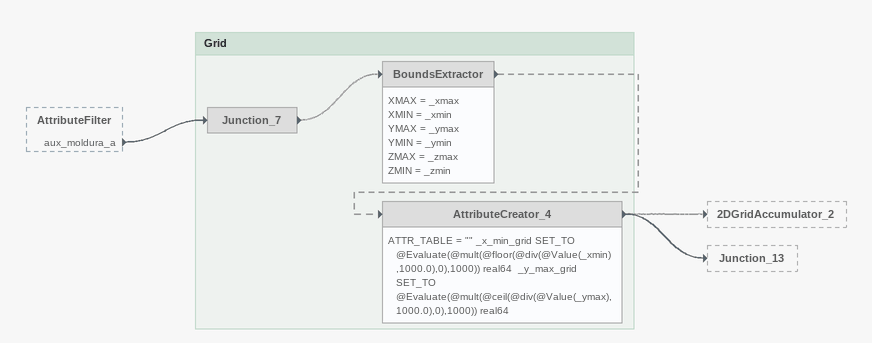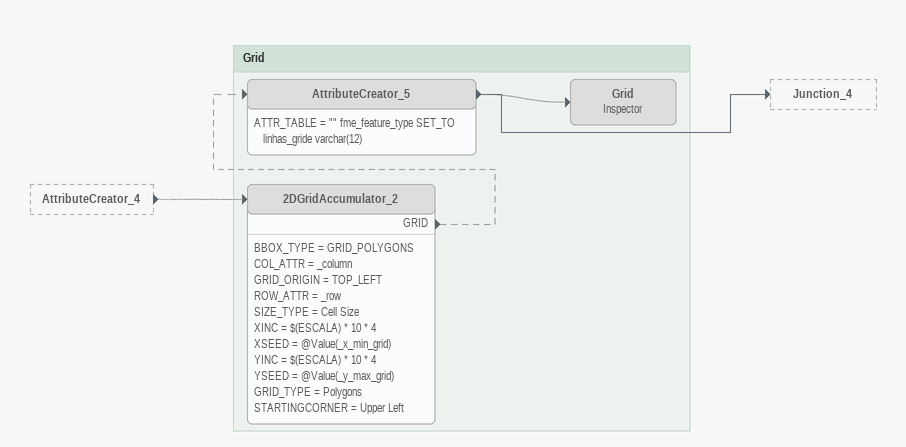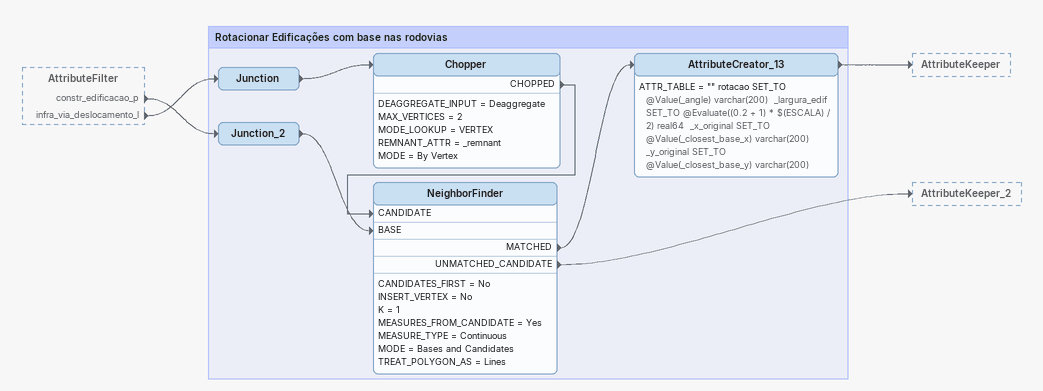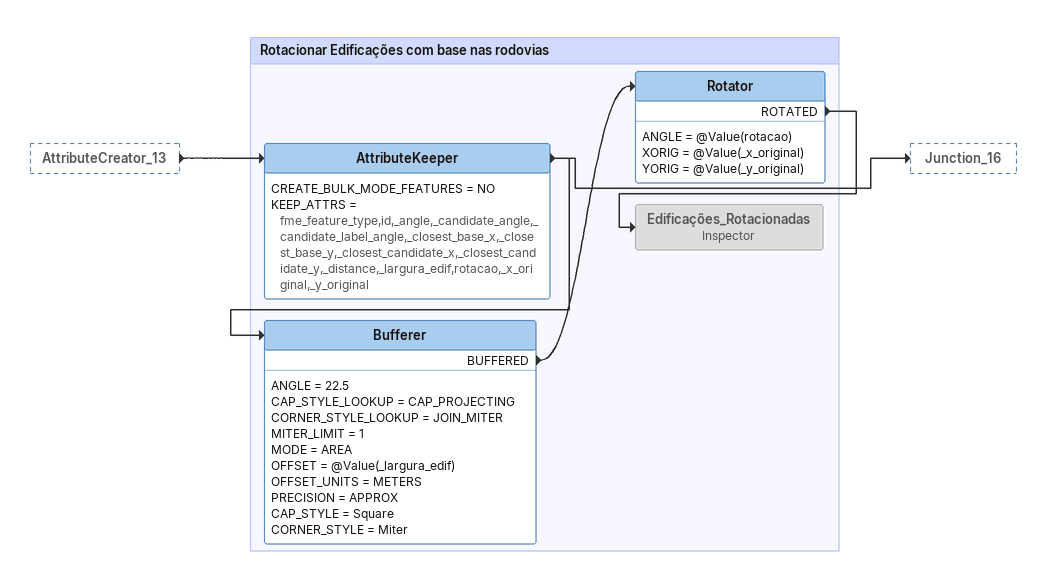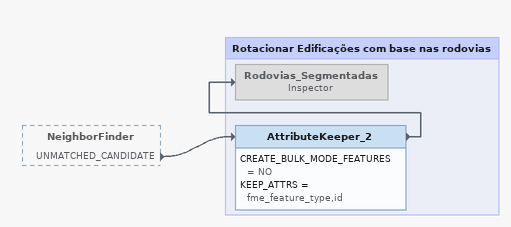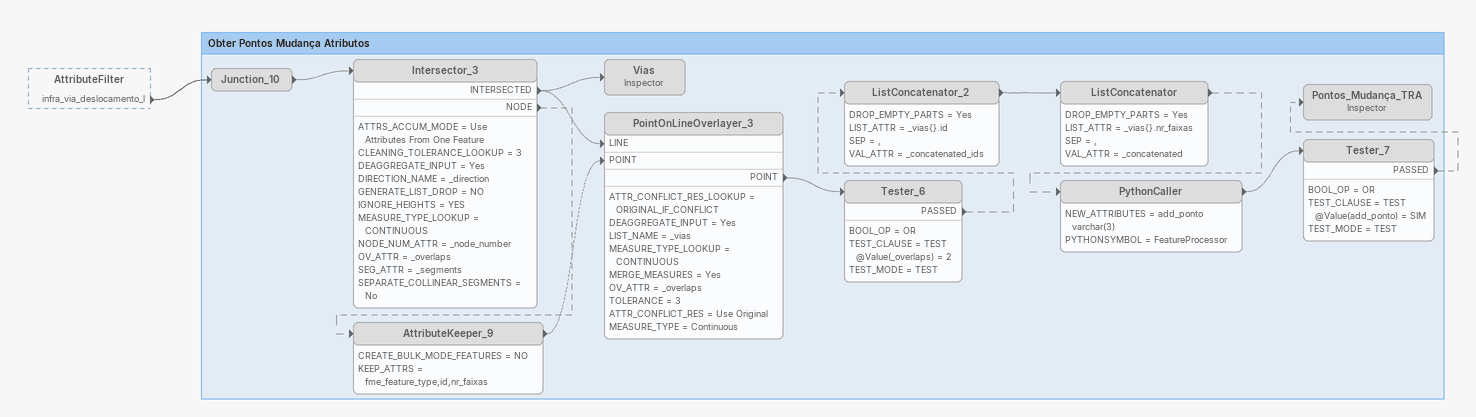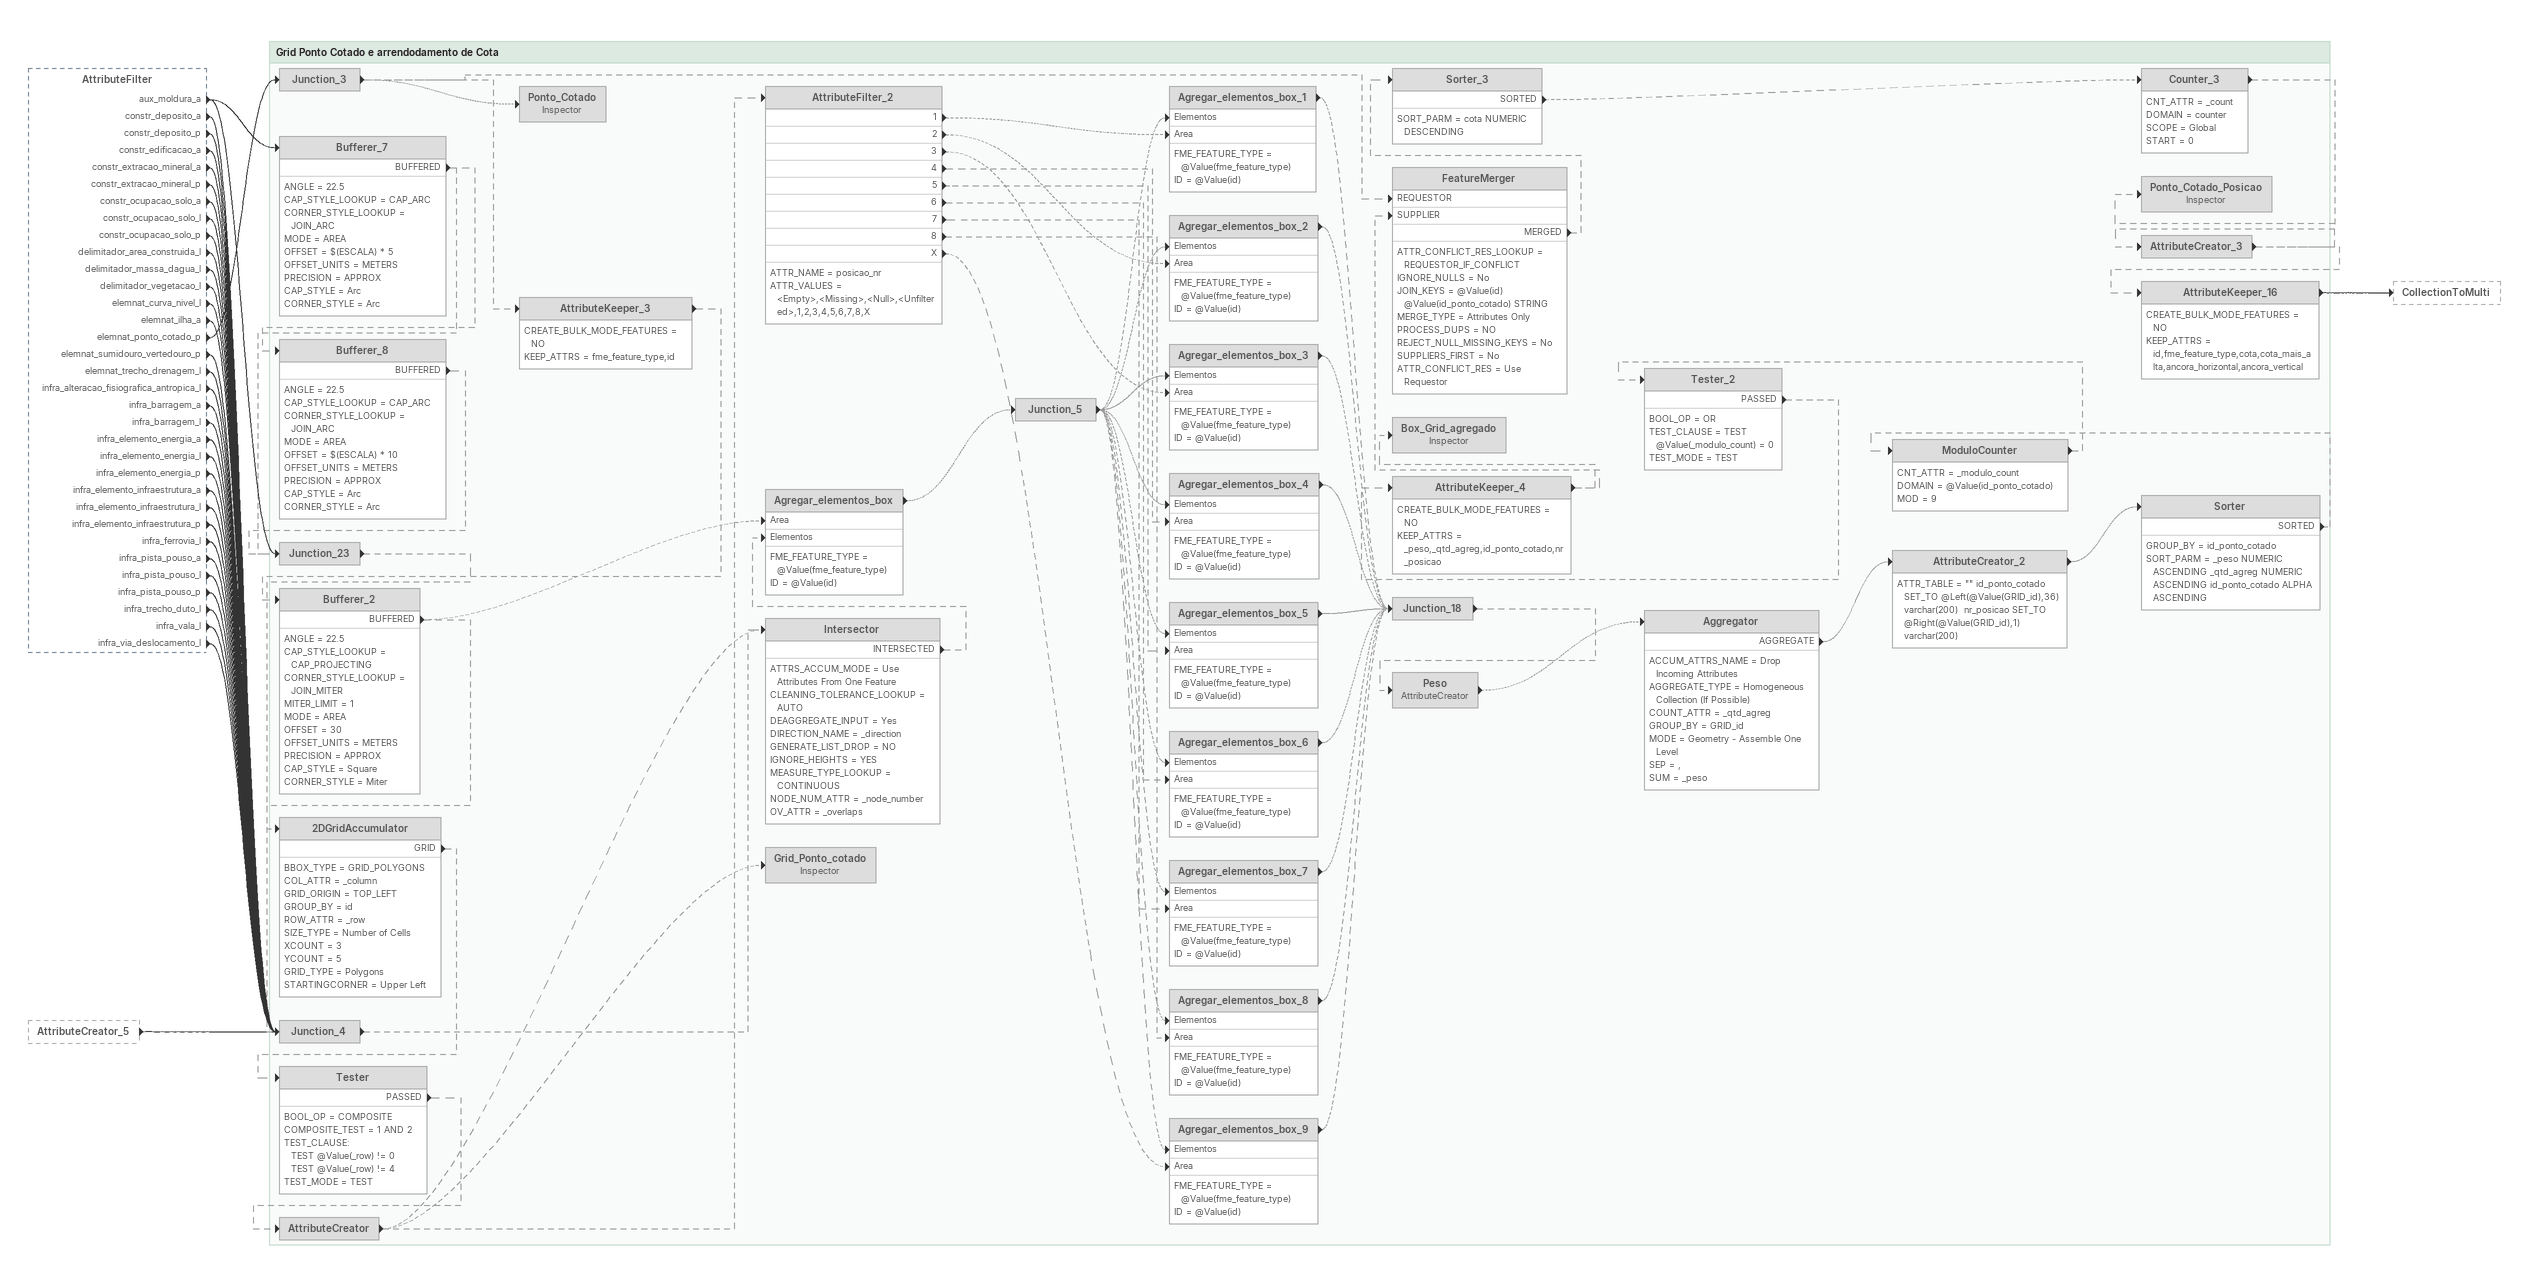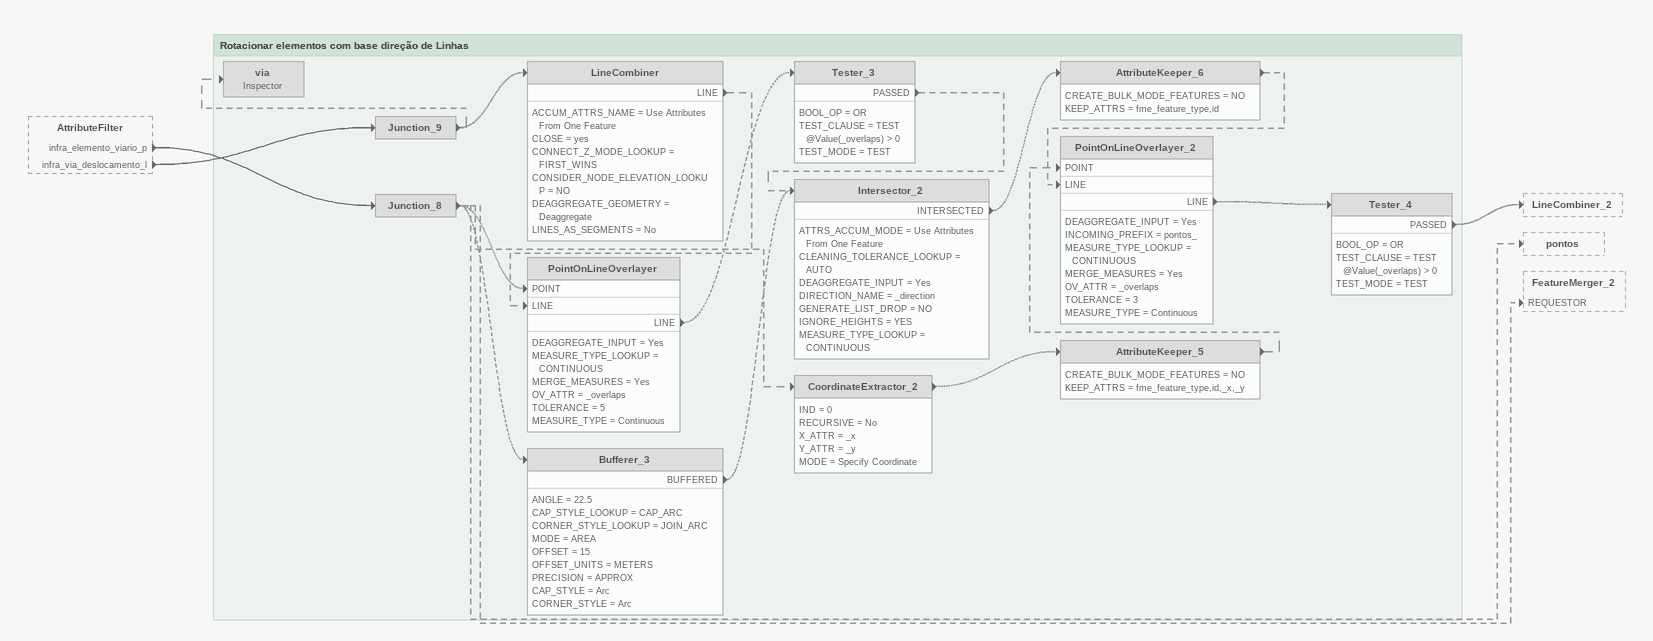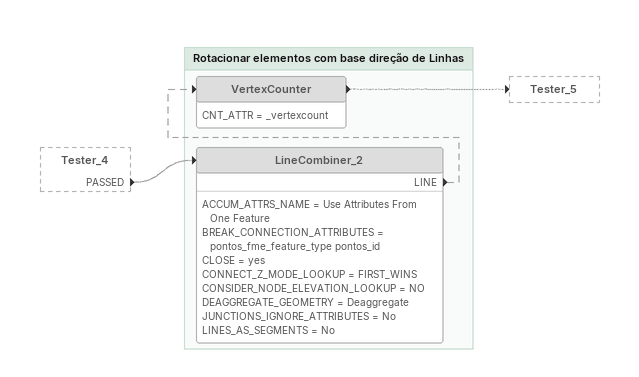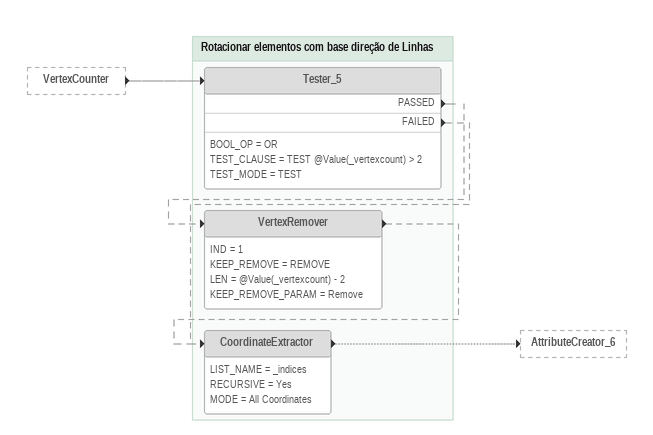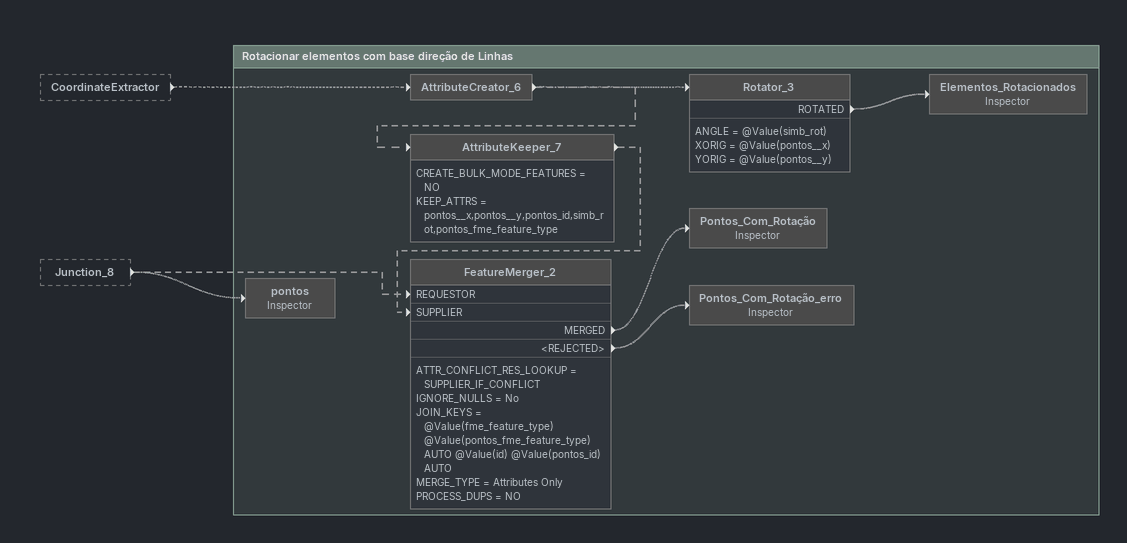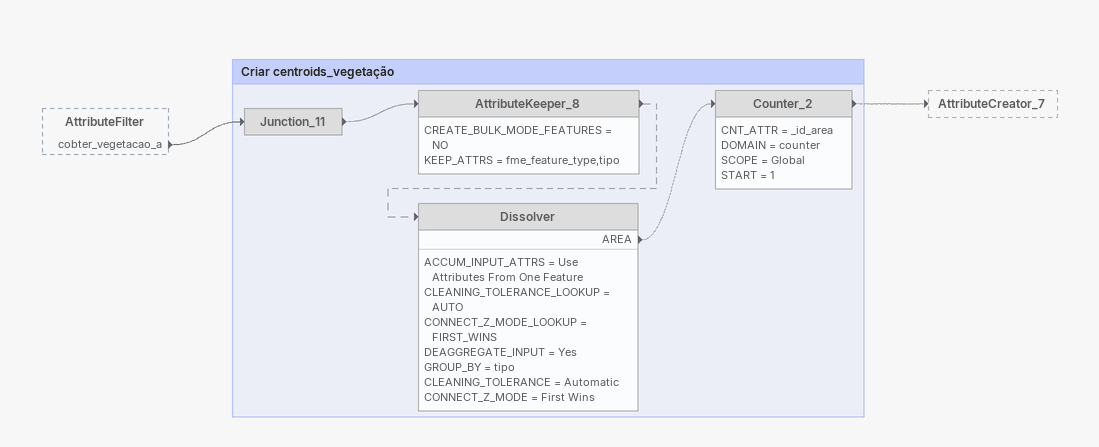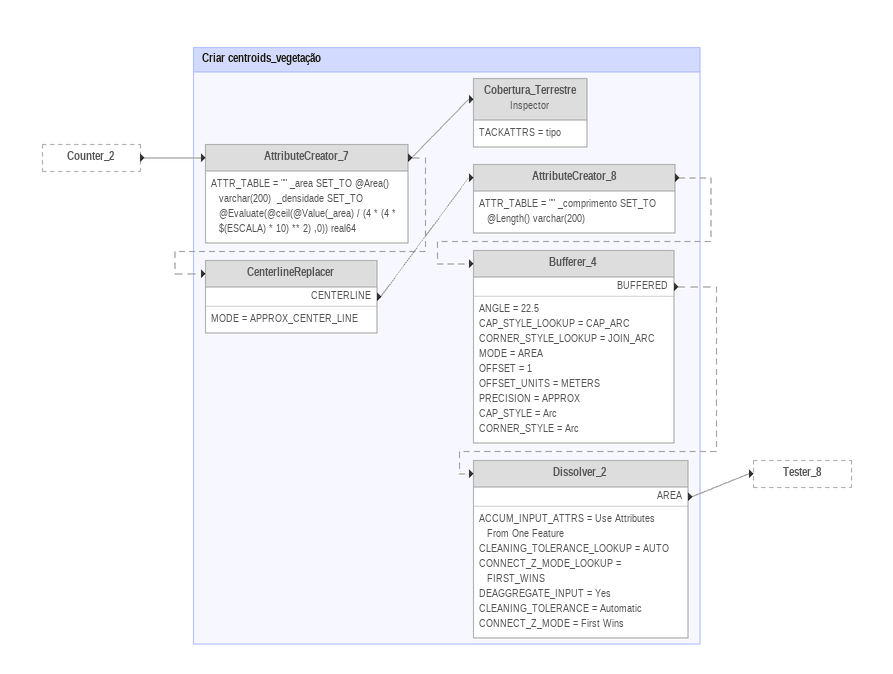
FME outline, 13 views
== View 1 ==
AttributeFilter [outside]
    aux_moldura_a -> Junction_7

Bookmark: Grid
Junction_7 [off]
    -> BoundsExtractor [off]
BoundsExtractor [off]
    XMAX = _xmax
    XMIN = _xmin
    YMAX = _ymax
    YMIN = _ymin
    ZMAX = _zmax
    ZMIN = _zmin
    -> AttributeCreator_4 [off]
AttributeCreator_4 [off]
    ATTR_TABLE = "" _x_min_grid SET_TO @Evaluate(@mult(@floor(@div(@Value(_xmin),1000.0),0),1000)) real64  _y_max_grid SET_TO @Evaluate(@mult(@ceil(@div(@Value(_ymax),1000.0),0),1000)) real64
    -> 2DGridAccumulator_2 [off]
    -> Junction_13

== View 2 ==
AttributeCreator_4 [outside]
    -> 2DGridAccumulator_2 [off]

Bookmark: Grid
2DGridAccumulator_2 [off]
    BBOX_TYPE = GRID_POLYGONS
    COL_ATTR = _column
    GRID_ORIGIN = TOP_LEFT
    ROW_ATTR = _row
    SIZE_TYPE = Cell Size
    XINC = $(ESCALA) * 10 * 4
    XSEED = @Value(_x_min_grid)
    YINC = $(ESCALA) * 10 * 4
    YSEED = @Value(_y_max_grid)
    GRID_TYPE = Polygons
    STARTINGCORNER = Upper Left
    GRID -> AttributeCreator_5 [off]
AttributeCreator_5 [off]
    ATTR_TABLE = "" fme_feature_type SET_TO linhas_gride varchar(12)
    -> Grid [off]
    -> Junction_4
Grid: Inspector [off]

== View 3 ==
AttributeFilter [outside]
    constr_edificacao_p -> Junction_2
    infra_via_deslocamento_l -> Junction

Bookmark: Rotacionar Edificações com base nas rodovias
Junction
    -> Chopper
Chopper
    DEAGGREGATE_INPUT = Deaggregate
    MAX_VERTICES = 2
    MODE_LOOKUP = VERTEX
    REMNANT_ATTR = _remnant
    MODE = By Vertex
    CHOPPED -> NeighborFinder [CANDIDATE]
Junction_2
    -> NeighborFinder [BASE]
NeighborFinder
    CANDIDATES_FIRST = No
    INSERT_VERTEX = No
    K = 1
    MEASURES_FROM_CANDIDATE = Yes
    MEASURE_TYPE = Continuous
    MODE = Bases and Candidates
    TREAT_POLYGON_AS = Lines
    MATCHED -> AttributeCreator_13
    UNMATCHED_CANDIDATE -> AttributeKeeper_2
AttributeCreator_13
    ATTR_TABLE = "" rotacao SET_TO @Value(_angle) varchar(200)  _largura_edif SET_TO @Evaluate((0.2 + 1) * $(ESCALA) / 2) real64  _x_original SET_TO @Value(_closest_base_x) varchar(200)  _y_original SET_TO @Value(_closest_base_y) varchar(200)
    -> AttributeKeeper

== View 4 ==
AttributeCreator_13 [outside]
    -> AttributeKeeper

Bookmark: Rotacionar Edificações com base nas rodovias
AttributeKeeper
    CREATE_BULK_MODE_FEATURES = NO
    KEEP_ATTRS = fme_feature_type,id,_angle,_candidate_angle,_candidate_label_angle,_closest_base_x,_closest_base_y,_closest_candidate_x,_closest_candidate_y,_distance,_largura_edif,rotacao,_x_original,_y_original
    -> Bufferer
    -> Junction_16
Bufferer
    ANGLE = 22.5
    CAP_STYLE_LOOKUP = CAP_PROJECTING
    CORNER_STYLE_LOOKUP = JOIN_MITER
    MITER_LIMIT = 1
    MODE = AREA
    OFFSET = @Value(_largura_edif)
    OFFSET_UNITS = METERS
    PRECISION = APPROX
    CAP_STYLE = Square
    CORNER_STYLE = Miter
    BUFFERED -> Rotator
Rotator
    ANGLE = @Value(rotacao)
    XORIG = @Value(_x_original)
    YORIG = @Value(_y_original)
    ROTATED -> Edificações_Rotacionadas
Edificações_Rotacionadas: Inspector [off]

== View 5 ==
NeighborFinder [outside]
    UNMATCHED_CANDIDATE -> AttributeKeeper_2

Bookmark: Rotacionar Edificações com base nas rodovias
AttributeKeeper_2
    CREATE_BULK_MODE_FEATURES = NO
    KEEP_ATTRS = fme_feature_type,id
    -> Rodovias_Segmentadas
Rodovias_Segmentadas: Inspector [off]

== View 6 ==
AttributeFilter [outside]
    infra_via_deslocamento_l -> Junction_10

Bookmark: Obter Pontos Mudança Atributos
Junction_10 [off]
    -> Intersector_3 [off]
Intersector_3 [off]
    ATTRS_ACCUM_MODE = Use Attributes From One Feature
    CLEANING_TOLERANCE_LOOKUP = 3
    DEAGGREGATE_INPUT = Yes
    DIRECTION_NAME = _direction
    GENERATE_LIST_DROP = NO
    IGNORE_HEIGHTS = YES
    MEASURE_TYPE_LOOKUP = CONTINUOUS
    NODE_NUM_ATTR = _node_number
    OV_ATTR = _overlaps
    SEG_ATTR = _segments
    SEPARATE_COLLINEAR_SEGMENTS = No
    INTERSECTED -> PointOnLineOverlayer_3 [LINE] [off]
    INTERSECTED -> Vias [off]
    NODE -> AttributeKeeper_9 [off]
Vias: Inspector [off]
AttributeKeeper_9 [off]
    CREATE_BULK_MODE_FEATURES = NO
    KEEP_ATTRS = fme_feature_type,id,nr_faixas
    -> PointOnLineOverlayer_3 [POINT] [off]
PointOnLineOverlayer_3 [off]
    ATTR_CONFLICT_RES_LOOKUP = ORIGINAL_IF_CONFLICT
    DEAGGREGATE_INPUT = Yes
    LIST_NAME = _vias
    MEASURE_TYPE_LOOKUP = CONTINUOUS
    MERGE_MEASURES = Yes
    OV_ATTR = _overlaps
    TOLERANCE = 3
    ATTR_CONFLICT_RES = Use Original
    MEASURE_TYPE = Continuous
    POINT -> Tester_6 [off]
Tester_6 [off]
    BOOL_OP = OR
    TEST_CLAUSE = TEST @Value(_overlaps) = 2
    TEST_MODE = TEST
    PASSED -> ListConcatenator_2 [off]
ListConcatenator_2 [off]
    DROP_EMPTY_PARTS = Yes
    LIST_ATTR = _vias{}.id
    SEP = ,
    VAL_ATTR = _concatenated_ids
    -> ListConcatenator [off]
ListConcatenator [off]
    DROP_EMPTY_PARTS = Yes
    LIST_ATTR = _vias{}.nr_faixas
    SEP = ,
    VAL_ATTR = _concatenated
    -> PythonCaller [off]
PythonCaller [off]
    NEW_ATTRIBUTES = add_ponto varchar(3)
    PYTHONSYMBOL = FeatureProcessor
    -> Tester_7 [off]
Tester_7 [off]
    BOOL_OP = OR
    TEST_CLAUSE = TEST @Value(add_ponto) = SIM
    TEST_MODE = TEST
    PASSED -> Pontos_Mudança_TRA [off]
Pontos_Mudança_TRA: Inspector [off]

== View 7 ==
AttributeFilter [outside]
    aux_moldura_a -> Bufferer_7
    aux_moldura_a -> Junction_23
    constr_deposito_a -> Junction_4
    constr_deposito_p -> Junction_4
    constr_edificacao_a -> Junction_4
    constr_extracao_mineral_a -> Junction_4
    constr_extracao_mineral_p -> Junction_4
    constr_ocupacao_solo_a -> Junction_4
    constr_ocupacao_solo_l -> Junction_4
    constr_ocupacao_solo_p -> Junction_4
    delimitador_area_construida_l -> Junction_4
    delimitador_massa_dagua_l -> Junction_4
    delimitador_vegetacao_l -> Junction_4
    elemnat_curva_nivel_l -> Junction_4
    elemnat_ilha_a -> Junction_4
    elemnat_ponto_cotado_p -> Junction_3
    elemnat_sumidouro_vertedouro_p -> Junction_4
    elemnat_trecho_drenagem_l -> Junction_4
    infra_alteracao_fisiografica_antropica_l -> Junction_4
    infra_barragem_a -> Junction_4
    infra_barragem_l -> Junction_4
    infra_elemento_energia_a -> Junction_4
    infra_elemento_energia_l -> Junction_4
    infra_elemento_energia_p -> Junction_4
    infra_elemento_infraestrutura_a -> Junction_4
    infra_elemento_infraestrutura_l -> Junction_4
    infra_elemento_infraestrutura_p -> Junction_4
    infra_ferrovia_l -> Junction_4
    infra_pista_pouso_a -> Junction_4
    infra_pista_pouso_l -> Junction_4
    infra_pista_pouso_p -> Junction_4
    infra_trecho_duto_l -> Junction_4
    infra_vala_l -> Junction_4
    infra_via_deslocamento_l -> Junction_4
AttributeCreator_5 [outside]
    -> Junction_4

Bookmark: Grid Ponto Cotado e arrendodamento de Cota
Junction_3 [off]
    -> AttributeKeeper_3 [off]
    -> Ponto_Cotado [off]
    -> FeatureMerger [REQUESTOR] [off]
Ponto_Cotado: Inspector [off]
AttributeKeeper_3 [off]
    CREATE_BULK_MODE_FEATURES = NO
    KEEP_ATTRS = fme_feature_type,id
    -> Bufferer_2 [off]
Bufferer_2 [off]
    ANGLE = 22.5
    CAP_STYLE_LOOKUP = CAP_PROJECTING
    CORNER_STYLE_LOOKUP = JOIN_MITER
    MITER_LIMIT = 1
    MODE = AREA
    OFFSET = 30
    OFFSET_UNITS = METERS
    PRECISION = APPROX
    CAP_STYLE = Square
    CORNER_STYLE = Miter
    BUFFERED -> 2DGridAccumulator [off]
    BUFFERED -> Agregar_elementos_box [Area] [off]
2DGridAccumulator [off]
    BBOX_TYPE = GRID_POLYGONS
    COL_ATTR = _column
    GRID_ORIGIN = TOP_LEFT
    GROUP_BY = id
    ROW_ATTR = _row
    SIZE_TYPE = Number of Cells
    XCOUNT = 3
    YCOUNT = 5
    GRID_TYPE = Polygons
    STARTINGCORNER = Upper Left
    GRID -> Tester [off]
Tester [off]
    BOOL_OP = COMPOSITE
    COMPOSITE_TEST = 1 AND 2
    TEST_CLAUSE:
      TEST @Value(_row) != 0
      TEST @Value(_row) != 4
    TEST_MODE = TEST
    PASSED -> AttributeCreator [off]
AttributeCreator [off]
    -> Grid_Ponto_cotado [off]
    -> Intersector [off]
    -> AttributeFilter_2 [off]
AttributeFilter_2 [off]
    ATTR_NAME = posicao_nr
    ATTR_VALUES = <Empty>,<Missing>,<Null>,<Unfiltered>,1,2,3,4,5,6,7,8,X
    1 -> Agregar_elementos_box_1 [Area] [off]
    2 -> Agregar_elementos_box_2 [Area] [off]
    3 -> Agregar_elementos_box_3 [Area] [off]
    4 -> Agregar_elementos_box_4 [Area] [off]
    5 -> Agregar_elementos_box_5 [Area] [off]
    6 -> Agregar_elementos_box_6 [Area] [off]
    7 -> Agregar_elementos_box_7 [Area] [off]
    8 -> Agregar_elementos_box_8 [Area] [off]
    X -> Agregar_elementos_box_9 [Area] [off]
Grid_Ponto_cotado: Inspector [off]
Bufferer_7 [off]
    ANGLE = 22.5
    CAP_STYLE_LOOKUP = CAP_ARC
    CORNER_STYLE_LOOKUP = JOIN_ARC
    MODE = AREA
    OFFSET = $(ESCALA) * 5
    OFFSET_UNITS = METERS
    PRECISION = APPROX
    CAP_STYLE = Arc
    CORNER_STYLE = Arc
    BUFFERED -> Bufferer_8 [off]
    BUFFERED -> Junction_23 [off]
Bufferer_8 [off]
    ANGLE = 22.5
    CAP_STYLE_LOOKUP = CAP_ARC
    CORNER_STYLE_LOOKUP = JOIN_ARC
    MODE = AREA
    OFFSET = $(ESCALA) * 10
    OFFSET_UNITS = METERS
    PRECISION = APPROX
    CAP_STYLE = Arc
    CORNER_STYLE = Arc
    BUFFERED -> Junction_23 [off]
Junction_23 [off]
    -> Junction_4 [off]
Junction_4 [off]
    -> Intersector [off]
Intersector [off]
    ATTRS_ACCUM_MODE = Use Attributes From One Feature
    CLEANING_TOLERANCE_LOOKUP = AUTO
    DEAGGREGATE_INPUT = Yes
    DIRECTION_NAME = _direction
    GENERATE_LIST_DROP = NO
    IGNORE_HEIGHTS = YES
    MEASURE_TYPE_LOOKUP = CONTINUOUS
    NODE_NUM_ATTR = _node_number
    OV_ATTR = _overlaps
    INTERSECTED -> Agregar_elementos_box [Elementos] [off]
Agregar_elementos_box [off]
    FME_FEATURE_TYPE = @Value(fme_feature_type)
    ID = @Value(id)
    -> Junction_5 [off]
Junction_5 [off]
    -> Agregar_elementos_box_1 [Elementos] [off]
    -> Agregar_elementos_box_2 [Elementos] [off]
    -> Agregar_elementos_box_3 [Elementos] [off]
    -> Agregar_elementos_box_4 [Elementos] [off]
    -> Agregar_elementos_box_5 [Elementos] [off]
    -> Agregar_elementos_box_6 [Elementos] [off]
    -> Agregar_elementos_box_7 [Elementos] [off]
    -> Agregar_elementos_box_8 [Elementos] [off]
    -> Agregar_elementos_box_9 [Elementos] [off]
Agregar_elementos_box_1 [off]
    FME_FEATURE_TYPE = @Value(fme_feature_type)
    ID = @Value(id)
    -> Junction_18 [off]
Agregar_elementos_box_2 [off]
    FME_FEATURE_TYPE = @Value(fme_feature_type)
    ID = @Value(id)
    -> Junction_18 [off]
Agregar_elementos_box_3 [off]
    FME_FEATURE_TYPE = @Value(fme_feature_type)
    ID = @Value(id)
    -> Junction_18 [off]
Agregar_elementos_box_4 [off]
    FME_FEATURE_TYPE = @Value(fme_feature_type)
    ID = @Value(id)
    -> Junction_18 [off]
Agregar_elementos_box_5 [off]
    FME_FEATURE_TYPE = @Value(fme_feature_type)
    ID = @Value(id)
    -> Junction_18 [off]
Agregar_elementos_box_6 [off]
    FME_FEATURE_TYPE = @Value(fme_feature_type)
    ID = @Value(id)
    -> Junction_18 [off]
Agregar_elementos_box_7 [off]
    FME_FEATURE_TYPE = @Value(fme_feature_type)
    ID = @Value(id)
    -> Junction_18 [off]
Agregar_elementos_box_8 [off]
    FME_FEATURE_TYPE = @Value(fme_feature_type)
    ID = @Value(id)
    -> Junction_18 [off]
Agregar_elementos_box_9 [off]
    FME_FEATURE_TYPE = @Value(fme_feature_type)
    ID = @Value(id)
    -> Junction_18 [off]
Junction_18 [off]
    -> Peso [off]
Peso: AttributeCreator [off]
    -> Aggregator [off]
Aggregator [off]
    ACCUM_ATTRS_NAME = Drop Incoming Attributes
    AGGREGATE_TYPE = Homogeneous Collection (If Possible)
    COUNT_ATTR = _qtd_agreg
    GROUP_BY = GRID_id
    MODE = Geometry - Assemble One Level
    SEP = ,
    SUM = _peso
    AGGREGATE -> AttributeCreator_2 [off]
AttributeCreator_2 [off]
    ATTR_TABLE = "" id_ponto_cotado SET_TO @Left(@Value(GRID_id),36) varchar(200)  nr_posicao SET_TO @Right(@Value(GRID_id),1) varchar(200)
    -> Sorter [off]
Sorter [off]
    GROUP_BY = id_ponto_cotado
    SORT_PARM = _peso NUMERIC ASCENDING _qtd_agreg NUMERIC ASCENDING id_ponto_cotado ALPHA ASCENDING
    SORTED -> ModuloCounter [off]
ModuloCounter [off]
    CNT_ATTR = _modulo_count
    DOMAIN = @Value(id_ponto_cotado)
    MOD = 9
    -> Tester_2 [off]
Tester_2 [off]
    BOOL_OP = OR
    TEST_CLAUSE = TEST @Value(_modulo_count) = 0
    TEST_MODE = TEST
    PASSED -> AttributeKeeper_4 [off]
AttributeKeeper_4 [off]
    CREATE_BULK_MODE_FEATURES = NO
    KEEP_ATTRS = _peso,_qtd_agreg,id_ponto_cotado,nr_posicao
    -> Box_Grid_agregado [off]
    -> FeatureMerger [SUPPLIER] [off]
FeatureMerger [off]
    ATTR_CONFLICT_RES_LOOKUP = REQUESTOR_IF_CONFLICT
    IGNORE_NULLS = No
    JOIN_KEYS = @Value(id) @Value(id_ponto_cotado) STRING
    MERGE_TYPE = Attributes Only
    PROCESS_DUPS = NO
    REJECT_NULL_MISSING_KEYS = No
    SUPPLIERS_FIRST = No
    ATTR_CONFLICT_RES = Use Requestor
    MERGED -> Sorter_3 [off]
Sorter_3 [off]
    SORT_PARM = cota NUMERIC DESCENDING
    SORTED -> Counter_3 [off]
Counter_3 [off]
    CNT_ATTR = _count
    DOMAIN = counter
    SCOPE = Global
    START = 0
    -> AttributeCreator_3 [off]
AttributeCreator_3 [off]
    -> Ponto_Cotado_Posicao [off]
    -> AttributeKeeper_16 [off]
Ponto_Cotado_Posicao: Inspector [off]
AttributeKeeper_16 [off]
    CREATE_BULK_MODE_FEATURES = NO
    KEEP_ATTRS = id,fme_feature_type,cota,cota_mais_alta,ancora_horizontal,ancora_vertical
    -> CollectionToMulti
Box_Grid_agregado: Inspector [off]

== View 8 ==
AttributeFilter [outside]
    infra_elemento_viario_p -> Junction_8
    infra_via_deslocamento_l -> Junction_9

Bookmark: Rotacionar elementos com base direção de Linhas
Junction_9 [off]
    -> LineCombiner [off]
    -> via [off]
via: Inspector [off]
LineCombiner [off]
    ACCUM_ATTRS_NAME = Use Attributes From One Feature
    CLOSE = yes
    CONNECT_Z_MODE_LOOKUP = FIRST_WINS
    CONSIDER_NODE_ELEVATION_LOOKUP = NO
    DEAGGREGATE_GEOMETRY = Deaggregate
    LINES_AS_SEGMENTS = No
    LINE -> PointOnLineOverlayer [LINE] [off]
Junction_8 [off]
    -> Bufferer_3 [off]
    -> PointOnLineOverlayer [POINT] [off]
    -> pontos [off]
    -> CoordinateExtractor_2 [off]
    -> FeatureMerger_2 [REQUESTOR] [off]
PointOnLineOverlayer [off]
    DEAGGREGATE_INPUT = Yes
    MEASURE_TYPE_LOOKUP = CONTINUOUS
    MERGE_MEASURES = Yes
    OV_ATTR = _overlaps
    TOLERANCE = 5
    MEASURE_TYPE = Continuous
    LINE -> Tester_3 [off]
Tester_3 [off]
    BOOL_OP = OR
    TEST_CLAUSE = TEST @Value(_overlaps) > 0
    TEST_MODE = TEST
    PASSED -> Intersector_2 [off]
CoordinateExtractor_2 [off]
    IND = 0
    RECURSIVE = No
    X_ATTR = _x
    Y_ATTR = _y
    MODE = Specify Coordinate
    -> AttributeKeeper_5 [off]
AttributeKeeper_5 [off]
    CREATE_BULK_MODE_FEATURES = NO
    KEEP_ATTRS = fme_feature_type,id,_x,_y
    -> PointOnLineOverlayer_2 [POINT] [off]
Bufferer_3 [off]
    ANGLE = 22.5
    CAP_STYLE_LOOKUP = CAP_ARC
    CORNER_STYLE_LOOKUP = JOIN_ARC
    MODE = AREA
    OFFSET = 15
    OFFSET_UNITS = METERS
    PRECISION = APPROX
    CAP_STYLE = Arc
    CORNER_STYLE = Arc
    BUFFERED -> Intersector_2 [off]
Intersector_2 [off]
    ATTRS_ACCUM_MODE = Use Attributes From One Feature
    CLEANING_TOLERANCE_LOOKUP = AUTO
    DEAGGREGATE_INPUT = Yes
    DIRECTION_NAME = _direction
    GENERATE_LIST_DROP = NO
    IGNORE_HEIGHTS = YES
    MEASURE_TYPE_LOOKUP = CONTINUOUS
    INTERSECTED -> AttributeKeeper_6 [off]
AttributeKeeper_6 [off]
    CREATE_BULK_MODE_FEATURES = NO
    KEEP_ATTRS = fme_feature_type,id
    -> PointOnLineOverlayer_2 [LINE] [off]
PointOnLineOverlayer_2 [off]
    DEAGGREGATE_INPUT = Yes
    INCOMING_PREFIX = pontos_
    MEASURE_TYPE_LOOKUP = CONTINUOUS
    MERGE_MEASURES = Yes
    OV_ATTR = _overlaps
    TOLERANCE = 3
    MEASURE_TYPE = Continuous
    LINE -> Tester_4 [off]
Tester_4 [off]
    BOOL_OP = OR
    TEST_CLAUSE = TEST @Value(_overlaps) > 0
    TEST_MODE = TEST
    PASSED -> LineCombiner_2 [off]

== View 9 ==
Tester_4 [outside]
    PASSED -> LineCombiner_2 [off]

Bookmark: Rotacionar elementos com base direção de Linhas
LineCombiner_2 [off]
    ACCUM_ATTRS_NAME = Use Attributes From One Feature
    BREAK_CONNECTION_ATTRIBUTES = pontos_fme_feature_type pontos_id
    CLOSE = yes
    CONNECT_Z_MODE_LOOKUP = FIRST_WINS
    CONSIDER_NODE_ELEVATION_LOOKUP = NO
    DEAGGREGATE_GEOMETRY = Deaggregate
    JUNCTIONS_IGNORE_ATTRIBUTES = No
    LINES_AS_SEGMENTS = No
    LINE -> VertexCounter [off]
VertexCounter [off]
    CNT_ATTR = _vertexcount
    -> Tester_5 [off]

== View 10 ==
VertexCounter [outside]
    -> Tester_5 [off]

Bookmark: Rotacionar elementos com base direção de Linhas
Tester_5 [off]
    BOOL_OP = OR
    TEST_CLAUSE = TEST @Value(_vertexcount) > 2
    TEST_MODE = TEST
    PASSED -> VertexRemover [off]
    FAILED -> CoordinateExtractor [off]
VertexRemover [off]
    IND = 1
    KEEP_REMOVE = REMOVE
    LEN = @Value(_vertexcount) - 2
    KEEP_REMOVE_PARAM = Remove
    -> CoordinateExtractor [off]
CoordinateExtractor [off]
    LIST_NAME = _indices
    RECURSIVE = Yes
    MODE = All Coordinates
    -> AttributeCreator_6 [off]

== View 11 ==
CoordinateExtractor [outside]
    -> AttributeCreator_6 [off]
Junction_8 [outside]
    -> pontos [off]
    -> FeatureMerger_2 [REQUESTOR] [off]

Bookmark: Rotacionar elementos com base direção de Linhas
AttributeCreator_6 [off]
    -> Rotator_3 [off]
    -> AttributeKeeper_7 [off]
Rotator_3 [off]
    ANGLE = @Value(simb_rot)
    XORIG = @Value(pontos__x)
    YORIG = @Value(pontos__y)
    ROTATED -> Elementos_Rotacionados [off]
Elementos_Rotacionados: Inspector [off]
AttributeKeeper_7 [off]
    CREATE_BULK_MODE_FEATURES = NO
    KEEP_ATTRS = pontos__x,pontos__y,pontos_id,simb_rot,pontos_fme_feature_type
    -> FeatureMerger_2 [SUPPLIER] [off]
FeatureMerger_2 [off]
    ATTR_CONFLICT_RES_LOOKUP = SUPPLIER_IF_CONFLICT
    IGNORE_NULLS = No
    JOIN_KEYS = @Value(fme_feature_type) @Value(pontos_fme_feature_type) AUTO @Value(id) @Value(pontos_id) AUTO
    MERGE_TYPE = Attributes Only
    PROCESS_DUPS = NO
    MERGED -> Pontos_Com_Rotação [off]
    <REJECTED> -> Pontos_Com_Rotação_erro [off]
Pontos_Com_Rotação: Inspector [off]
Pontos_Com_Rotação_erro: Inspector [off]
pontos: Inspector [off]

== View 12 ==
AttributeFilter [outside]
    cobter_vegetacao_a -> Junction_11

Bookmark: Criar centroids_vegetação
Junction_11 [off]
    -> AttributeKeeper_8 [off]
AttributeKeeper_8 [off]
    CREATE_BULK_MODE_FEATURES = NO
    KEEP_ATTRS = fme_feature_type,tipo
    -> Dissolver [off]
Dissolver [off]
    ACCUM_INPUT_ATTRS = Use Attributes From One Feature
    CLEANING_TOLERANCE_LOOKUP = AUTO
    CONNECT_Z_MODE_LOOKUP = FIRST_WINS
    DEAGGREGATE_INPUT = Yes
    GROUP_BY = tipo
    CLEANING_TOLERANCE = Automatic
    CONNECT_Z_MODE = First Wins
    AREA -> Counter_2 [off]
Counter_2 [off]
    CNT_ATTR = _id_area
    DOMAIN = counter
    SCOPE = Global
    START = 1
    -> AttributeCreator_7 [off]

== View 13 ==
Counter_2 [outside]
    -> AttributeCreator_7 [off]

Bookmark: Criar centroids_vegetação
AttributeCreator_7 [off]
    ATTR_TABLE = "" _area SET_TO @Area() varchar(200)  _densidade SET_TO @Evaluate(@ceil(@Value(_area) / (4 * (4 * $(ESCALA) * 10) ** 2) ,0)) real64
    -> Cobertura_Terrestre [off]
    -> CenterlineReplacer [off]
Cobertura_Terrestre: Inspector [off]
    TACKATTRS = tipo
CenterlineReplacer [off]
    MODE = APPROX_CENTER_LINE
    CENTERLINE -> AttributeCreator_8 [off]
AttributeCreator_8 [off]
    ATTR_TABLE = "" _comprimento SET_TO @Length() varchar(200)
    -> Bufferer_4 [off]
Bufferer_4 [off]
    ANGLE = 22.5
    CAP_STYLE_LOOKUP = CAP_ARC
    CORNER_STYLE_LOOKUP = JOIN_ARC
    MODE = AREA
    OFFSET = 1
    OFFSET_UNITS = METERS
    PRECISION = APPROX
    CAP_STYLE = Arc
    CORNER_STYLE = Arc
    BUFFERED -> Dissolver_2 [off]
Dissolver_2 [off]
    ACCUM_INPUT_ATTRS = Use Attributes From One Feature
    CLEANING_TOLERANCE_LOOKUP = AUTO
    CONNECT_Z_MODE_LOOKUP = FIRST_WINS
    DEAGGREGATE_INPUT = Yes
    CLEANING_TOLERANCE = Automatic
    CONNECT_Z_MODE = First Wins
    AREA -> Tester_8 [off]
